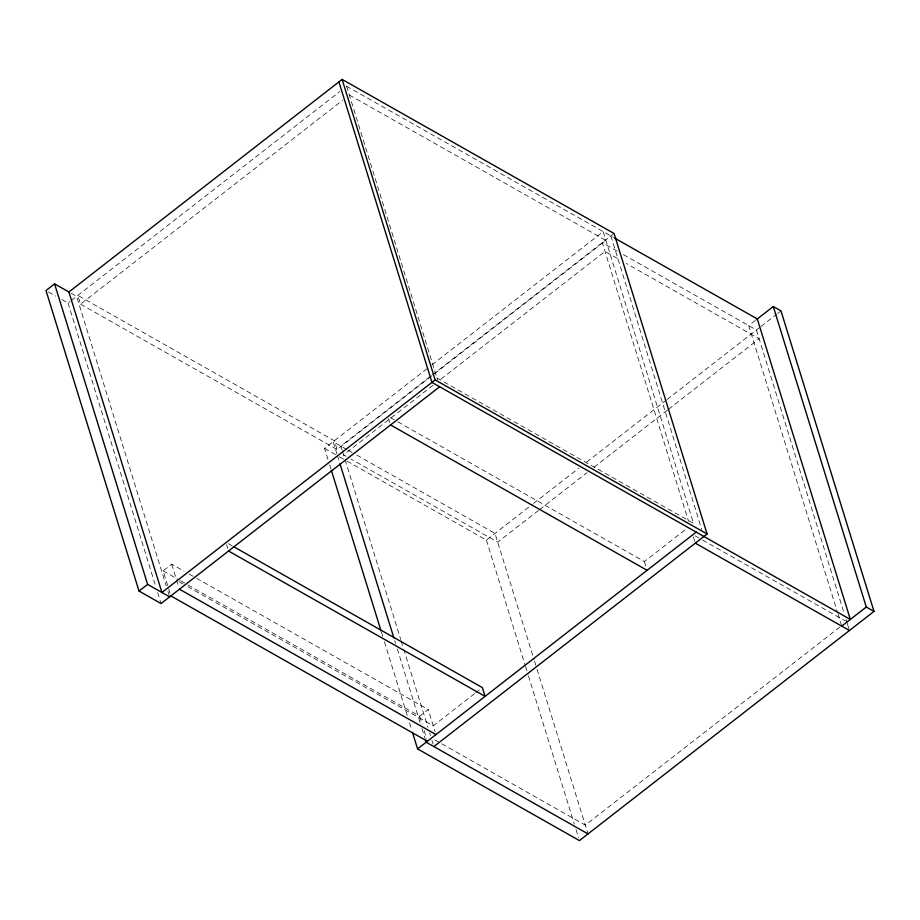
<?xml version="1.0" encoding="UTF-8"?>
<svg xmlns="http://www.w3.org/2000/svg" width="920" height="920" viewBox="0 0 920 920"><rect width="100%" height="100%" fill="white"/><g stroke="black" fill="none" stroke-linecap="round" stroke-linejoin="round"><path stroke-width="0.69" stroke-dasharray="4.6 3.45" d="M61.904 299.575L68.022 303.036L70.173 301.369M71.242 300.529L339.859 91.528M349.347 95.013L605.889 240.373L337.088 449.512L334.374 440.749L77.843 295.4L80.557 304.163L342.55 100.314M170.05 593.262L163.105 570.86L171.706 564.178L184.149 571.228M327.957 459.367L324.553 448.385L426.926 368.736M431.917 364.86L603.175 231.61L693.645 523.882M614.077 233.484L340.848 446.073L342.125 450.19M432.975 385.273L343.562 454.836L346.058 456.239M440.898 379.109L605.004 251.424L619.919 259.877M755.412 320.413L748.719 325.622L837.499 612.409M346.966 461.081L486.404 540.086L532.346 504.344M533.473 503.47L578.749 468.245M586.661 462.081L665.884 400.441M667.023 399.556L759.782 327.393M760.897 326.519L776.514 314.364M777.63 313.501L780.976 310.891M538.453 510.473L497.708 542.167L351.026 459.057M539.58 509.588L587.121 472.604M593.906 467.325L667.471 410.09M668.598 409.204L759.138 338.755L626.129 263.396M188.013 584.971L419.647 716.208L428.237 709.527L435.171 731.929M474.559 693.68L433.274 725.799L187.945 586.799M475.674 692.817L481.252 688.47M397.82 421.843L644.391 561.545L685.676 529.425M839.948 627.014L585.304 825.148L433.653 739.22M346.414 86.123L613.364 237.383M617.205 251.114L602.289 242.661L688.516 521.203M623.38 254.61L756.435 329.992L844.353 614.031M436.942 377.993L693.484 523.342M695.083 535.808L701.304 539.327M702.546 540.028L845.491 621.034M390.344 417.599L396.566 421.13M71.104 293.227L76.613 296.355L166.232 585.879M346.84 449.466L333.143 441.703L336.973 454.054M348.082 450.167L352.038 452.41M356.799 455.101L494.994 533.404L534.072 659.651M80.557 304.163L337.088 449.512M48.45 291.95L55.786 296.102M324.553 448.385L338.249 456.147M339.491 456.849L345.724 460.379M228.321 543.662L232.058 545.778M189.14 574.057L195.362 577.576M196.604 578.289L428.237 709.527M163.105 570.86L179.296 580.037M180.538 580.738L186.771 584.269M179.227 581.865L182.965 583.981M846.055 619.516L847.331 623.633M847.515 624.243L849.022 629.13M837.924 613.778L841.742 626.129M610.88 235.968L701.776 529.621M693.369 536.9L695.313 543.168M644.391 561.545L646.323 567.812M534.497 661.02L536.624 667.874M537.05 669.254L588.018 833.911M346.644 86.25L437.541 379.902M486.404 540.086L525.055 664.953M525.481 666.333L528.034 674.567M528.459 675.935L574.333 824.136M576.023 829.621L578.577 837.856M388.631 418.703L389.792 422.452M342.55 451.559L344.678 458.424M345.103 459.793L400.74 639.549M401.166 640.918L403.293 647.783M403.719 649.152L427.926 727.363M429.628 732.849L430.479 735.597M431.94 740.312L433.101 744.073M419.647 716.208L422.096 724.12M424.131 730.71L426.581 738.622M337.398 455.423L339.514 462.288M394.737 640.665L395.588 643.413M397.291 648.899L420.221 722.994M421.923 728.49L424.89 738.093M329.647 464.853L330.924 468.97M381.478 632.258L382.743 636.375M384.445 641.861L407.387 715.967M409.503 722.821L411.631 729.686M226.607 544.755L227.769 548.515M171.706 564.178L176.191 578.668M176.594 579.991L178.675 586.707M167.934 591.365L169.211 595.481M68.022 303.036L155.94 587.075M157.642 592.56L161.046 603.543"/><path stroke-width="1.38" d="M69.276 292.192L54.59 283.877L46 290.559L139.023 591.065L161.046 603.543L439.656 386.756M707.089 533.991L614.077 233.484L342.125 79.407L68.908 291.985L161.931 592.491L435.148 379.914L707.089 533.991L433.872 746.58M139.023 591.065L147.614 584.384L169.636 596.861M756.539 319.55L773.271 306.521L780.976 310.891L874 611.397L579.428 840.592L417.577 748.891L412.482 732.423M417.577 748.891L696.198 532.116M841.742 626.129L866.295 607.028L874 611.397M614.606 238.084L757.309 318.941L850.333 619.447L431.952 382.398L338.928 81.891M695.313 543.168L849.447 630.499M390.563 424.959L647.105 570.308M233.312 546.491L482.367 687.608L485.081 696.371L228.551 551.022M179.458 589.214L435.988 734.574M170.867 595.907L427.397 741.255M588.018 833.911L426.167 742.21L425.316 739.461M773.271 306.521L866.295 607.028M342.125 79.407L435.148 379.914M339.94 463.657L393.886 637.928M331.349 470.338L381.053 630.89M54.59 283.877L147.614 584.384"/></g></svg>
